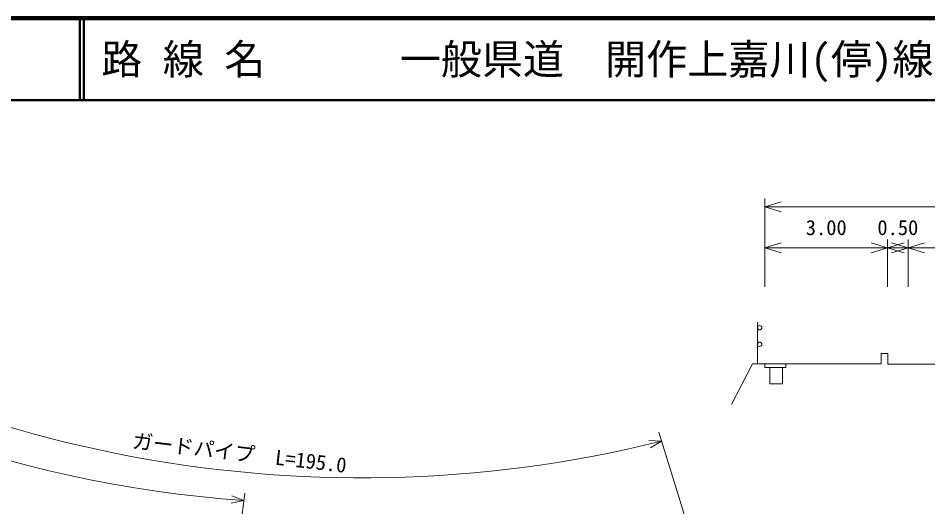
# Model space of a CAD drawing. Units: millimetres, scale not verified. Extents: x 40000 to 680000, y 20000 to 380000.
# Drawn here: x 170261 to 281035, y 320486 to 380000 of the extents above; entities that cross this region are included whole.
import ezdxf
from ezdxf.enums import TextEntityAlignment as Align

# ---------------------------------------------------------------- set-up
doc = ezdxf.new("R2010")
doc.units = ezdxf.units.MM
doc.header["$LTSCALE"] = 1000
for name, color, linetype, lineweight in [('M-BGD', 7, 'Continuous', 13), ('M-STR-HTXT', 7, 'Continuous', 13), ('M-TTL', 2, 'Continuous', 140), ('M-TTL-LINE', 7, 'Continuous', 50)]:
    doc.layers.add(name, color=color, linetype=linetype, lineweight=lineweight)
doc.layers.add('M-TTL-TXT', color=7, linetype='Continuous')
doc.styles.add('ＭＳ ゴシック', font='')
doc.styles.get('ＭＳ ゴシック').set_extended_font_data('MS Gothic')

msp = doc.modelspace()

# ---------------------------------------------------------------- linework, layer by layer
at = {"layer": 'M-BGD'}
msp.add_line((260294, 337915), (260294, 342928), dxfattribs=at)
msp.add_lwpolyline([(257117, 332940), (259668, 337915), (275351, 337915), (275351, 339174), (276151, 339174), (276151, 337877), (316086, 337877), (320337, 333296)], dxfattribs=at)
for points in [[(261190, 337915), (263737, 337915), (263737, 337466), (261190, 337466)], [(261791, 337466), (263350, 337466), (263350, 335453), (261791, 335453)]]:
    msp.add_lwpolyline(points, close=True, dxfattribs=at)
for centre in [(260561, 342295), (260561, 340281)]:
    msp.add_circle(centre, 266, dxfattribs=at)
at = {"layer": 'M-STR-HTXT'}
for p, q in [((261190, 347264), (261190, 358032)), ((261190, 357032), (263190, 357632)), ((261190, 357032), (313715, 357032)), ((261190, 357032), (263190, 356432)), ((261190, 352032), (263190, 352632)), ((276141, 352032), (274141, 352632)), ((276141, 347264), (276141, 353032)), ((276141, 352032), (278141, 352632)), ((278627, 352032), (276627, 352632)), ((278627, 347264), (278627, 353032)), ((278627, 352032), (280627, 352632)), ((261190, 352032), (276141, 352032)), ((261190, 352032), (263190, 351432)), ((276141, 352032), (274141, 351432)), ((276141, 352032), (278627, 352032)), ((276141, 352032), (278141, 351432)), ((278627, 352032), (276627, 351432)), ((278627, 352032), (293703, 352032)), ((278627, 352032), (280627, 351432)), ((264721, 276362), (248281, 329563)), ((248617, 328476), (247053, 328551)), ((248617, 328476), (247269, 327678)), ((192647, 281205), (197843, 322129)), ((197733, 321263), (196205, 320919)), ((197733, 321263), (196268, 321817))]:
    msp.add_line(p, q, dxfattribs=at)
for centre, radius, start, end in [((212082, 475765), 151752, 233.34783, 283.93107), ((208086, 468632), 147732, 232.93141, 265.98156)]:
    msp.add_arc(centre, radius, start, end, dxfattribs=at)
at = {"layer": 'M-TTL'}
msp.add_line((680000, 380000), (40000, 380000), dxfattribs=at)
at = {"layer": 'M-TTL-LINE'}
for p, q in [((177750, 380000), (177750, 370000)), ((178250, 380000), (178250, 370000)), ((40000, 370000), (680000, 370000))]:
    msp.add_line(p, q, dxfattribs=at)

# ---------------------------------------------------------------- texts
at = {"layer": 'M-STR-HTXT', "style": 'ＭＳ ゴシック'}
for s, p in [('3.00', (268665, 353032)), ('0.50', (277384, 353032))]:
    msp.add_text(s, height=1833, dxfattribs=at).set_placement(p, align=Align.BOTTOM_CENTER)
for s, rotation, p in [('ガードパイプ  L=195.0', 353.354, (197219, 327048)), ('ガードレール L=36.0', 8.894, (284776, 319171))]:
    msp.add_text(s, height=1833, rotation=rotation, dxfattribs=at).set_placement(p, align=Align.MIDDLE_CENTER)
at = {"layer": 'M-TTL-TXT', "style": 'ＭＳ ゴシック'}
for s, p in [('路 線 名', (180380, 375000)), ('一般県道\u3000開作上嘉川(停)線', (216734, 375000))]:
    msp.add_text(s, height=3666, dxfattribs=at).set_placement(p, align=Align.MIDDLE_LEFT)

doc.saveas('drawing.dxf')
